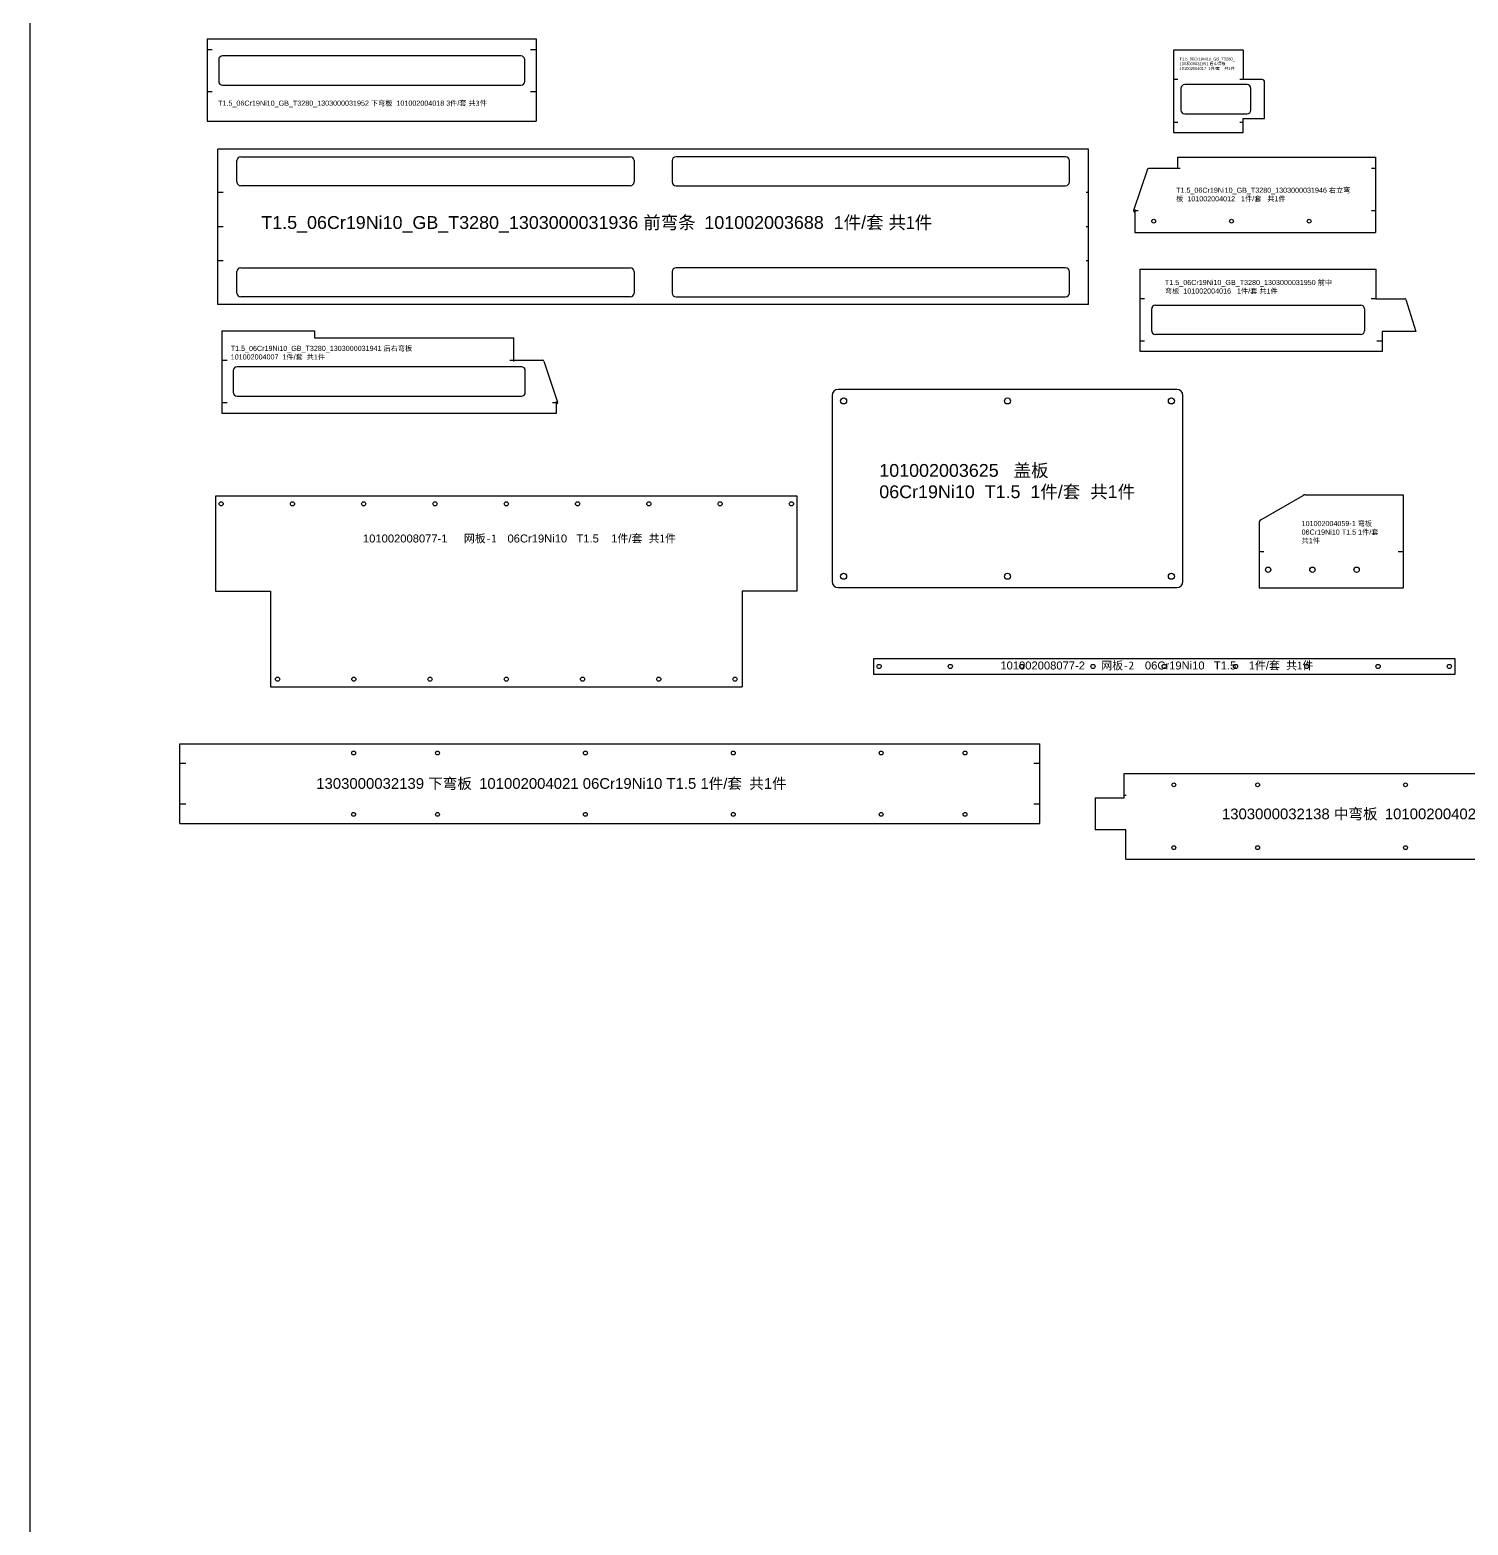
# Model space of a CAD drawing. Extents: x -15495 to 21573, y -5484 to 3275.
# Drawn here: x -5455 to -3568, y -1435 to 526 of the extents above; entities that cross this region are included whole.
import ezdxf

# ---------------------------------------------------------------- set-up
doc = ezdxf.new("R2010")
doc.units = 0
doc.header["$MEASUREMENT"] = 0
doc.linetypes.add('CENTERX2', pattern=[20.32, 12.7, -2.54, 2.54, -2.54])
doc.layers.get('0').update_dxf_attribs({"linetype": 'CONTINUOUS'})
doc.styles.get("Standard").update_dxf_attribs({"font": 'arial.ttf'})

# ---------------------------------------------------------------- blocks, each defined once
blk = doc.blocks.new('1303000031951_后中弯板_1010020')
at = {"color": 7, "linetype": 'CONTINUOUS'}
for p, q in [((813905.5, 1289106.9), (813905.5, 1288999)), ((813997.1, 1289106.9), (813905.5, 1289106.9)), ((813997.1, 1289106.9), (813997.1, 1289068.2)), ((814022.1, 1289068.2), (813997.1, 1289068.2)), ((814025.1, 1289017.2), (814025.1, 1289065.2)), ((813915.5, 1289056.7), (813915.5, 1289028.2)), ((814002.1, 1289061.7), (813920.5, 1289061.7)), ((814007.1, 1289028.2), (814007.1, 1289056.7)), ((813920.5, 1289023.2), (814002.1, 1289023.2)), ((813997.1, 1289017.2), (814025.1, 1289017.2)), ((813997.1, 1288999), (813997.1, 1289017.2)), ((813905.5, 1288999), (813997.1, 1288999))]:
    blk.add_line(p, q, dxfattribs=at)
at = {"color": 6, "linetype": 'CENTERX2'}
for p, q in [((813911.3, 1289068.3), (813905.5, 1289068.3)), ((813997.1, 1289068.3), (813992.6, 1289068.3)), ((813905.5, 1289012.6), (813911.3, 1289012.6)), ((813992.6, 1289012.6), (813997.1, 1289012.6))]:
    blk.add_line(p, q, dxfattribs=at)
at = {"color": 7, "linetype": 'CONTINUOUS'}
for centre, radius, start, end in [((814022.1, 1289065.2), 3, 0, 90), ((813920.5, 1289056.7), 5, 90, 180), ((814002.1, 1289056.7), 5, 0, 90), ((813920.5, 1289028.2), 5, 180, 270), ((814002.1, 1289028.2), 5, 270, 0)]:
    blk.add_arc(centre, radius, start, end, dxfattribs=at)
at = {"color": 3, "insert": (813913.5, 1289097.2), "char_height": 3.763, "width": 79.056, "attachment_point": 1}
blk.add_mtext('T1.5_06Cr19Ni10_GB_T3280_\\P1303000031951 {\\fSimSun|b0|i0|c134|p54;后中弯板 \\P}101002004017  1{\\fSimSun|b0|i0|c134|p54;件}/{\\fSimSun|b0|i0|c134|p54;套  共1件}', dxfattribs=at)
blk = doc.blocks.new('1303000031952_下弯板_10100200')
at = {"color": 7, "linetype": 'CONTINUOUS'}
for p, q in [((813408.2, 1288926.3), (813839.7, 1288926.3)), ((813408.2, 1288926.3), (813408.2, 1288818.3)), ((813839.7, 1288926.3), (813839.7, 1288818.3)), ((813423.2, 1288899), (813423.2, 1288870.5)), ((813819.7, 1288904), (813428.2, 1288904)), ((813824.7, 1288870.5), (813824.7, 1288899)), ((813428.2, 1288865.5), (813819.7, 1288865.5)), ((813408.2, 1288818.3), (813839.7, 1288818.3))]:
    blk.add_line(p, q, dxfattribs=at)
at = {"color": 6, "linetype": 'CENTERX2'}
for p, q in [((813408.2, 1288912.6), (813414.7, 1288912.6)), ((813832.2, 1288912.6), (813839.7, 1288912.6)), ((813414.7, 1288856.9), (813408.2, 1288856.9)), ((813839.7, 1288856.9), (813832.2, 1288856.9))]:
    blk.add_line(p, q, dxfattribs=at)
at = {"color": 7, "linetype": 'CONTINUOUS'}
for centre, start, end in [((813428.2, 1288899), 90, 180), ((813819.7, 1288899), 0, 90), ((813428.2, 1288870.5), 180, 270), ((813819.7, 1288870.5), 270, 0)]:
    blk.add_arc(centre, 5, start, end, dxfattribs=at)
at = {"color": 3, "insert": (813422.5, 1288845.4), "char_height": 6.72, "width": 407.897, "attachment_point": 1}
blk.add_mtext('T1.5_06Cr19Ni10_GB_T3280_1303000031952 {\\fSimSun|b0|i0|c134|p54;下弯板 }101002004018 3{\\fSimSun|b0|i0|c134|p54;件}/{\\fSimSun|b0|i0|c134|p54;套} {\\fSimSun|b0|i0|c134|p54;共3件}', dxfattribs=at)
blk = doc.blocks.new('1303000031936_前弯条_10100200')
at = {"color": 7, "linetype": 'CONTINUOUS'}
for p, q in [((814100.1, 1288711.3), (812958.1, 1288711.3)), ((812958.1, 1288507.5), (812958.1, 1288711.3)), ((814100.1, 1288507.5), (814100.1, 1288711.3)), ((812983.1, 1288668.3), (812983.1, 1288696.3)), ((812988.1, 1288701.3), (813499.1, 1288701.3)), ((813504.1, 1288696.3), (813504.1, 1288668.3)), ((813554.1, 1288696.3), (813554.1, 1288668.3)), ((814070.1, 1288701.3), (813559.1, 1288701.3)), ((814075.1, 1288668.3), (814075.1, 1288696.3)), ((813499.1, 1288663.3), (812988.1, 1288663.3)), ((813559.1, 1288663.3), (814070.1, 1288663.3)), ((812988.1, 1288555.5), (813499.1, 1288555.5)), ((814070.1, 1288555.5), (813559.1, 1288555.5)), ((812983.1, 1288522.5), (812983.1, 1288550.5)), ((813504.1, 1288550.5), (813504.1, 1288522.5)), ((813554.1, 1288550.5), (813554.1, 1288522.5)), ((814075.1, 1288522.5), (814075.1, 1288550.5)), ((813499.1, 1288517.5), (812988.1, 1288517.5)), ((813559.1, 1288517.5), (814070.1, 1288517.5)), ((814100.1, 1288507.5), (812958.1, 1288507.5))]:
    blk.add_line(p, q, dxfattribs=at)
at = {"color": 6, "linetype": 'CENTERX2'}
for p, q in [((812965.1, 1288654.2), (812958.1, 1288654.2)), ((814100.1, 1288654.2), (814097.1, 1288654.2)), ((812965.1, 1288609.4), (812958.1, 1288609.4)), ((814100.1, 1288609.4), (814097.1, 1288609.4)), ((812965.1, 1288564.6), (812958.1, 1288564.6)), ((814100.1, 1288564.6), (814097.1, 1288564.6))]:
    blk.add_line(p, q, dxfattribs=at)
at = {"color": 7, "linetype": 'CONTINUOUS'}
for centre, start, end in [((812988.1, 1288696.3), 90, 180), ((813499.1, 1288696.3), 0, 90), ((813559.1, 1288696.3), 90, 180), ((814070.1, 1288696.3), 0, 90), ((812988.1, 1288668.3), 180, 270), ((813499.1, 1288668.3), 270, 0), ((813559.1, 1288668.3), 180, 270), ((814070.1, 1288668.3), 270, 0), ((812988.1, 1288550.5), 90, 180), ((813499.1, 1288550.5), 0, 90), ((813559.1, 1288550.5), 90, 180), ((814070.1, 1288550.5), 0, 90), ((812988.1, 1288522.5), 180, 270), ((813499.1, 1288522.5), 270, 0), ((813559.1, 1288522.5), 180, 270), ((814070.1, 1288522.5), 270, 0)]:
    blk.add_arc(centre, 5, start, end, dxfattribs=at)
at = {"color": 3, "insert": (813015.1, 1288623.4), "char_height": 16.8, "width": 1045.058, "attachment_point": 1}
blk.add_mtext('T1.5_06Cr19Ni10_GB_T3280_1303000031936 {\\fSimSun|b0|i0|c134|p54;前弯条 }101002003688  1{\\fSimSun|b0|i0|c134|p54;件}/{\\fSimSun|b0|i0|c134|p54;套} {\\fSimSun|b0|i0|c134|p54;共1件}', dxfattribs=at)
blk = doc.blocks.new('1303000031941_后右弯板_1010020')
at = {"color": 7, "linetype": 'CONTINUOUS'}
for p, q in [((813928.6, 1288929.8), (814050.2, 1288929.8)), ((813928.6, 1288929.8), (813928.6, 1288821.9)), ((813928.6, 1288929.8), (813928.6, 1288821.9)), ((814050.2, 1288929.8), (814050.2, 1288920.8)), ((814050.2, 1288920.8), (814311.6, 1288920.8)), ((814311.6, 1288889.6), (814311.6, 1288920.8)), ((814311.6, 1288889.6), (814311.7, 1288889.6)), ((814311.7, 1288889.6), (814311.7, 1288891.1)), ((814311.7, 1288891.1), (814349.6, 1288891.1)), ((814351, 1288890.1), (814369, 1288836.1)), ((813943.6, 1288877.6), (813943.6, 1288849.1)), ((814321.6, 1288882.6), (813948.6, 1288882.6)), ((814326.6, 1288849.1), (814326.6, 1288877.6)), ((813948.6, 1288844.1), (814321.6, 1288844.1)), ((814367.7, 1288837.1), (814367.6, 1288837.1)), ((814367.6, 1288821.9), (814367.6, 1288837.1)), ((814367.7, 1288834.1), (814367.7, 1288837.1)), ((813928.6, 1288821.9), (814367.6, 1288821.9))]:
    blk.add_line(p, q, dxfattribs=at)
at = {"color": 6, "linetype": 'CENTERX2'}
for p, q in [((813928.6, 1288891.2), (813935.6, 1288891.2)), ((814306.1, 1288891.2), (814311.6, 1288891.2)), ((813935.6, 1288835.5), (813928.6, 1288835.5)), ((814367.6, 1288835.5), (814362.3, 1288835.5))]:
    blk.add_line(p, q, dxfattribs=at)
at = {"color": 7, "linetype": 'CONTINUOUS'}
for centre, radius, start, end in [((814349.6, 1288889.6), 1.5, 18.5, 90), ((813948.6, 1288877.6), 5, 90, 180), ((814321.6, 1288877.6), 5, 0, 90), ((813948.6, 1288849.1), 5, 180, 270), ((814321.6, 1288849.1), 5, 270, 0), ((814367.6, 1288835.6), 1.5, 273.8226, 18.5)]:
    blk.add_arc(centre, radius, start, end, dxfattribs=at)
at = {"color": 3, "insert": (813940.2, 1288910.1), "char_height": 6.72, "width": 270.224, "attachment_point": 1}
blk.add_mtext('T1.5_06Cr19Ni10_GB_T3280_1303000031941 {\\fSimSun|b0|i0|c134|p54;后右弯板 }101002004007  1{\\fSimSun|b0|i0|c134|p54;件}/{\\fSimSun|b0|i0|c134|p54;套}  {\\fSimSun|b0|i0|c134|p54;共1件}', dxfattribs=at)
blk = doc.blocks.new('1303000031946_右立弯板_1010020')
at = {"color": 7, "linetype": 'CONTINUOUS'}
for p, q in [((813367.6, 1289580), (813367.6, 1289565.2)), ((813367.6, 1289580), (813627.3, 1289580)), ((813627.3, 1289580), (813627.3, 1289481)), ((813328.1, 1289564.2), (813310, 1289510.2)), ((813367.6, 1289565.2), (813329.5, 1289565.2)), ((813311.4, 1289511.2), (813311.5, 1289511.2)), ((813311.4, 1289508.3), (813311.4, 1289511.2)), ((813311.5, 1289511.2), (813311.5, 1289481)), ((813311.5, 1289481), (813627.3, 1289481))]:
    blk.add_line(p, q, dxfattribs=at)
at = {"color": 6, "linetype": 'CENTERX2'}
for p, q in [((813367.6, 1289565.4), (813370.9, 1289565.4)), ((813621.9, 1289565.4), (813627.3, 1289565.4)), ((813316, 1289509.6), (813311.5, 1289509.6)), ((813627.3, 1289509.6), (813621.9, 1289509.6))]:
    blk.add_line(p, q, dxfattribs=at)
for centre in [(813336.3, 1289496), (813438.3, 1289496), (813540.3, 1289496)]:
    blk.add_circle(centre, 2.5)
at = {"color": 7, "linetype": 'CONTINUOUS'}
for centre, start, end in [((813329.5, 1289563.7), 90, 161.5), ((813311.5, 1289509.7), 161.5, 266.1774)]:
    blk.add_arc(centre, 1.5, start, end, dxfattribs=at)
at = {"color": 3, "insert": (813365.7, 1289540), "char_height": 6.72, "width": 229.171, "attachment_point": 1}
blk.add_mtext('T1.5_06Cr19Ni10_GB_T3280_1303000031946 {\\fSimSun|b0|i0|c134|p54;右立弯板 }101002004012   1{\\fSimSun|b0|i0|c134|p54;件}/{\\fSimSun|b0|i0|c134|p54;套}   {\\fSimSun|b0|i0|c134|p54;共1件}', dxfattribs=at)
blk = doc.blocks.new('1303000031950_前中弯板_1010020')
at = {"color": 7, "linetype": 'CONTINUOUS'}
for p, q in [((813723.2, 1289475.1), (813723.2, 1289583)), ((813723.2, 1289583), (814032.4, 1289583)), ((814032.4, 1289583), (814032.4, 1289544.3)), ((813743.2, 1289535.8), (814012.4, 1289535.8)), ((814032.4, 1289544.3), (814070.2, 1289544.3)), ((814071.6, 1289543.2), (814084.8, 1289501.3)), ((813738.2, 1289502.3), (813738.2, 1289530.8)), ((814017.4, 1289530.8), (814017.4, 1289502.3)), ((814012.4, 1289497.3), (813743.2, 1289497.3)), ((814084.8, 1289501.3), (814040.5, 1289501.3)), ((814040.5, 1289501.3), (814040.5, 1289475.1)), ((814040.5, 1289475.1), (813723.2, 1289475.1))]:
    blk.add_line(p, q, dxfattribs=at)
at = {"color": 6, "linetype": 'CENTERX2'}
for p, q in [((813723.2, 1289544.4), (813728.8, 1289544.4)), ((814026.2, 1289544.4), (814032.4, 1289544.4)), ((813728.8, 1289488.7), (813723.2, 1289488.7)), ((814040.5, 1289488.7), (814033.5, 1289488.7))]:
    blk.add_line(p, q, dxfattribs=at)
at = {"color": 7, "linetype": 'CONTINUOUS'}
for centre, radius, start, end in [((813743.2, 1289530.8), 5, 90, 180), ((814012.4, 1289530.8), 5, 0, 90), ((814070.2, 1289542.8), 1.5, 17.5, 90), ((813743.2, 1289502.3), 5, 180, 270), ((814012.4, 1289502.3), 5, 270, 0)]:
    blk.add_arc(centre, radius, start, end, dxfattribs=at)
at = {"color": 3, "insert": (813755.6, 1289568.9), "char_height": 6.72, "width": 227.543, "attachment_point": 1}
blk.add_mtext('T1.5_06Cr19Ni10_GB_T3280_1303000031950 {\\fSimSun|b0|i0|c134|p54;前中弯板 }101002004016   1{\\fSimSun|b0|i0|c134|p54;件}/{\\fSimSun|b0|i0|c134|p54;套} {\\fSimSun|b0|i0|c134|p54;共1件}', dxfattribs=at)
blk = doc.blocks.new('DWG合并134101002008077-1_网板-')
at = {"color": 7, "linetype": 'CONTINUOUS'}
for p, q in [((-6492.2, 2056.7), (-6492.2, 1932.2)), ((-5729.2, 2056.7), (-6492.2, 2056.7)), ((-5729.2, 1932.2), (-5729.2, 2056.7)), ((-6492.2, 1932.2), (-6420.2, 1932.2)), ((-6420.2, 1932.2), (-6420.2, 1806.7)), ((-5801.2, 1932.2), (-5801.2, 1806.7)), ((-5729.2, 1932.2), (-5801.2, 1932.2)), ((-6420.2, 1806.7), (-5801.2, 1806.7))]:
    blk.add_line(p, q, dxfattribs=at)
for centre in [(-6484.7, 2046.7), (-6391.2, 2046.7), (-6297.7, 2046.7), (-6204.2, 2046.7), (-6110.7, 2046.7), (-6017.2, 2046.7), (-5923.7, 2046.7), (-5830.2, 2046.7), (-5736.7, 2046.7), (-6410.7, 1816.7), (-6310.7, 1816.7), (-6210.7, 1816.7), (-6110.7, 1816.7), (-6010.7, 1816.7), (-5910.7, 1816.7), (-5810.7, 1816.7)]:
    blk.add_circle(centre, 2.75, dxfattribs=at)
at = {"color": 3, "insert": (-6298.7, 2006.5), "char_height": 10.5, "width": 424.197, "attachment_point": 1}
blk.add_mtext('101002008077-1{\\fSimSun|b0|i0|c134|p2;   网板-1  }06Cr19Ni10   T1.5    1{\\fSimSun|b0|i0|c134|p2;件}/{\\fSimSun|b0|i0|c134|p2;套}  {\\fSimSun|b0|i0|c134|p2;共1件}', dxfattribs=at)
blk = doc.blocks.new('DWG合并163101002008077-2_网板-')
at = {"color": 7, "linetype": 'CONTINUOUS'}
for p, q in [((-6450.6, 1699.9), (-6450.6, 1679.9)), ((-5687.6, 1699.9), (-6450.6, 1699.9)), ((-5687.6, 1679.9), (-5687.6, 1699.9)), ((-6450.6, 1679.9), (-5687.6, 1679.9))]:
    blk.add_line(p, q, dxfattribs=at)
for centre in [(-6443.1, 1689.9), (-6349.6, 1689.9), (-6256.1, 1689.9), (-6162.6, 1689.9), (-6069.1, 1689.9), (-5975.6, 1689.9), (-5882.1, 1689.9), (-5788.6, 1689.9), (-5695.1, 1689.9)]:
    blk.add_circle(centre, 2.75, dxfattribs=at)
at = {"color": 3, "insert": (-6284, 1696.4), "char_height": 10.5, "width": 431.562, "attachment_point": 1}
blk.add_mtext('101002008077-2{\\fSimSun|b0|i0|c134|p2;   网板-2  }06Cr19Ni10   T1.5    1{\\fSimSun|b0|i0|c134|p2;件}/{\\fSimSun|b0|i0|c134|p2;套}  {\\fSimSun|b0|i0|c134|p2;共1件}', dxfattribs=at)
blk = doc.blocks.new('DWG合并20101002003625_盖板_06C')
at = {"color": 7, "linetype": 'CONTINUOUS'}
for p, q in [((-5211.1, 3825.4), (-5211.1, 3581.4)), ((-4759.1, 3833.4), (-5203.1, 3833.4)), ((-4751.1, 3581.4), (-4751.1, 3825.4)), ((-5203.1, 3573.4), (-4759.1, 3573.4))]:
    blk.add_line(p, q, dxfattribs=at)
for centre in [(-5196.1, 3818.4), (-4981.1, 3818.4), (-4766.1, 3818.4), (-5196.1, 3588.4), (-4981.1, 3588.4), (-4766.1, 3588.4)]:
    blk.add_circle(centre, 4, dxfattribs=at)
for centre, start, end in [((-5203.1, 3825.4), 90, 180), ((-4759.1, 3825.4), 0, 90), ((-5203.1, 3581.4), 180, 270), ((-4759.1, 3581.4), 270, 360)]:
    blk.add_arc(centre, 8, start, end, dxfattribs=at)
at = {"color": 3, "insert": (-5149.3, 3735.6), "char_height": 16.8, "width": 347.078, "attachment_point": 1}
blk.add_mtext('101002003625   {\\fSimSun|b0|i0|c134|p2;盖板} 06Cr19Ni10  T1.5  1{\\fSimSun|b0|i0|c134|p2;件}/{\\fSimSun|b0|i0|c134|p2;套}  {\\fSimSun|b0|i0|c134|p2;共}1{\\fSimSun|b0|i0|c134|p2;件}', dxfattribs=at)
blk = doc.blocks.new('DWG合并49101002004059-1_弯板_0')
at = {"color": 7, "linetype": 'CONTINUOUS'}
for p, q in [((-5235.9, 3468.7), (-5180.6, 3500.6)), ((-5178.1, 3501.3), (-5049.4, 3501.3)), ((-5049.4, 3501.3), (-5049.4, 3379.5)), ((-5238.4, 3464.4), (-5238.4, 3379.5)), ((-5238.4, 3379.5), (-5049.4, 3379.5))]:
    blk.add_line(p, q, dxfattribs=at)
at = {"color": 6, "linetype": 'CENTERX2'}
for p, q in [((-5232, 3426.6), (-5238.4, 3426.6)), ((-5049.4, 3426.6), (-5055.9, 3426.6))]:
    blk.add_line(p, q, dxfattribs=at)
at = {"color": 7, "linetype": 'CONTINUOUS'}
for centre in [(-5226.4, 3403), (-5168.4, 3403), (-5110.4, 3403)]:
    blk.add_circle(centre, 3.5, dxfattribs=at)
for centre, start, end in [((-5178.1, 3496.3), 90, 120), ((-5233.4, 3464.4), 120, 180)]:
    blk.add_arc(centre, 5, start, end, dxfattribs=at)
at = {"color": 3, "insert": (-5182.6, 3467), "char_height": 6.72, "width": 107.428, "attachment_point": 1}
blk.add_mtext('101002004059-1 {\\fSimSun|b0|i0|c134|p54;弯板} 06Cr19Ni10 T1.5 1{\\fSimSun|b0|i0|c134|p54;件}/{\\fSimSun|b0|i0|c134|p54;套} {\\fSimSun|b0|i0|c134|p54;共}1{\\fSimSun|b0|i0|c134|p54;件}', dxfattribs=at)
blk = doc.blocks.new('1303000032138_中弯板_10100200')
at = {"color": 7, "linetype": 'CONTINUOUS'}
for p, q in [((-166, -619.5), (-166, -587.3)), ((-166, -587.3), (896, -587.3)), ((896, -619.5), (896, -587.3)), ((-204, -619.5), (-204, -661.5)), ((-204, -619.5), (-166, -619.5)), ((934, -619.5), (896, -619.5)), ((934, -619.5), (934, -661.5)), ((-164, -661.5), (-204, -661.5)), ((-164, -699.8), (-164, -661.5)), ((894, -661.5), (934, -661.5)), ((894, -699.8), (894, -661.5)), ((-164, -699.8), (894, -699.8))]:
    blk.add_line(p, q, dxfattribs=at)
at = {"color": 6, "linetype": 'CONTINUOUS'}
for p, q in [((-166, -615.9), (-163.3, -615.9)), ((891.6, -615.9), (896, -615.9)), ((-163.3, -671.2), (-164, -671.2)), ((894, -671.2), (891.6, -671.2))]:
    blk.add_line(p, q, dxfattribs=at)
at = {"color": 7, "linetype": 'CONTINUOUS'}
for centre in [(-101, -602.3), (9, -602.3), (203, -602.3), (397, -602.3), (591, -602.3), (701, -602.3), (-101, -684.8), (9, -684.8), (203, -684.8), (397, -684.8), (591, -684.8), (701, -684.8)]:
    blk.add_circle(centre, 2.5, dxfattribs=at)
at = {"color": 3, "insert": (-37.8, -633.5), "char_height": 14, "width": 725.41, "attachment_point": 1}
blk.add_mtext('1303000032138 {\\fSimSun|b0|i0|c134|p2;中弯板 }101002004020 06Cr19Ni10 T1.5 1{\\fSimSun|b0|i0|c134|p2;件}/{\\fSimSun|b0|i0|c134|p2;套 共}1{\\fSimSun|b0|i0|c134|p2;件}', dxfattribs=at)
blk = doc.blocks.new('1303000032139_下弯板_10100200')
at = {"color": 7, "linetype": 'CONTINUOUS'}
for p, q in [((60.2, 578.3), (1188.2, 578.3)), ((60.2, 473.8), (60.2, 578.3)), ((1188.2, 473.8), (1188.2, 578.3)), ((60.2, 473.8), (1188.2, 473.8))]:
    blk.add_line(p, q, dxfattribs=at)
at = {"color": 6, "linetype": 'CONTINUOUS'}
for p, q in [((68.2, 552.7), (60.2, 552.7)), ((1188.2, 552.7), (1180.5, 552.7)), ((60.2, 499.5), (68.2, 499.5)), ((1180.5, 499.5), (1188.2, 499.5))]:
    blk.add_line(p, q, dxfattribs=at)
at = {"color": 7, "linetype": 'CONTINUOUS'}
for centre in [(288.2, 566.3), (398.2, 566.3), (592.2, 566.3), (786.2, 566.3), (980.2, 566.3), (1090.2, 566.3), (288.2, 485.8), (398.2, 485.8), (592.2, 485.8), (786.2, 485.8), (980.2, 485.8), (1090.2, 485.8)]:
    blk.add_circle(centre, 2.5, dxfattribs=at)
at = {"color": 3, "insert": (239.2, 533.3), "char_height": 14, "width": 734.257, "attachment_point": 1}
blk.add_mtext('1303000032139 {\\fSimSun|b0|i0|c134|p2;下弯板 }101002004021 06Cr19Ni10 T1.5 1{\\fSimSun|b0|i0|c134|p2;件}/{\\fSimSun|b0|i0|c134|p2;套 共}1{\\fSimSun|b0|i0|c134|p2;件}', dxfattribs=at)

msp = doc.modelspace()

# ---------------------------------------------------------------- linework, layer by layer
at = {"color": 1}
msp.add_line((-5454.70108, 2589.60046), (-5454.70108, -5483.89357), dxfattribs=at)

# ---------------------------------------------------------------- block references
for name, p in [('1303000031952_下弯板_10100200', (-818630.28443, -1288412.03001)), ('1303000031951_后中弯板_1010020', (-817860.33908, -1288607.3002)), ('1303000031936_前弯条_10100200', (-818166.3026, -1288341.52557)), ('1303000031946_右立弯板_1010020', (-817316.92742, -1289220.8393)), ('1303000031950_前中弯板_1010020', (-817721.48842, -1289370.75645)), ('1303000031941_后右弯板_1010020', (-819131.47899, -1288798.42025)), ('1303000032139_下弯板_10100200', (-5318.31234, -988.78474)), ('1303000032138_中弯板_10100200', (-3853.30213, 138.13269))]:
    msp.add_blockref(name, p, dxfattribs=at)
for name, p in [('DWG合并20101002003625_盖板_06C', (808.7086, -3778.95483)), ('DWG合并134101002008077-1_网板-', (1280.8765, -2142.31343)), ('DWG合并49101002004059-1_弯板_0', (1395.97407, -3585.09369)), ('DWG合并163101002008077-2_网板-', (2102.29695, -1998.82963))]:
    msp.add_blockref(name, p)

doc.saveas('drawing.dxf')
